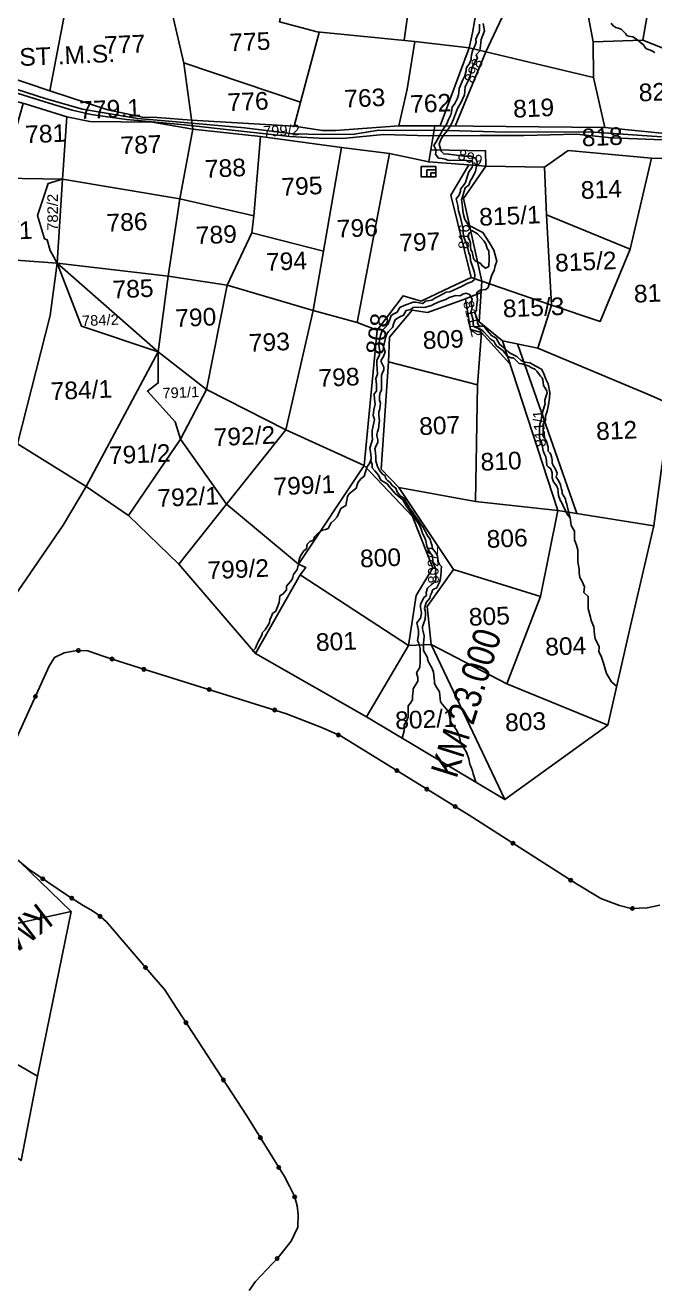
# Model space of a CAD drawing. Header units: inches. Extents: x 304037 to 460575, y 1453943 to 1639883.
# Drawn here: x 328692 to 329611, y 1603326 to 1605168 of the extents above; entities that cross this region are included whole.
import ezdxf

# ---------------------------------------------------------------- set-up
doc = ezdxf.new("R2010")
doc.units = ezdxf.units.IN
doc.header["$MEASUREMENT"] = 0
doc.header["$PDMODE"] = 33
doc.header["$PDSIZE"] = 5
for name, color, linetype in [('cahnige', 6, 'Continuous'), ('NALA', 4, 'Continuous'), ('SQUAREWELL', 5, 'Continuous'), ('SURVEY_BND', 7, 'Continuous'), ('SURVEY_NO', 7, 'Continuous'), ('zz', 7, 'Continuous')]:
    doc.layers.add(name, color=color, linetype=linetype)
doc.layers.add('ROAD', color=1, linetype='Continuous', lineweight=25)
doc.styles.add('ARIALN', font='ARIALN.TTF')
doc.styles.get("Standard").update_dxf_attribs({"font": 'arial.ttf'})

# ---------------------------------------------------------------- blocks, each defined once
blk = doc.blocks.new('KALUVOYA')
at = {"layer": 'NALA', "linetype": 'ByBlock'}
for points in [[(-39.91, 154.34), (-39.74, 153.28), (-40.19, 152.07), (-40.25, 151.59), (-40.41, 150.48), (-40.92, 149.89), (-40.72, 149.41), (-41.31, 148.52), (-41.53, 147.93), (-41.7, 147.09), (-42.01, 146.28), (-42.48, 145.36), (-42.54, 144.21), (-43.07, 143.1), (-43.54, 142.29), (-44.13, 140.78), (-44.47, 140.03), (-44.96, 139.15), (-45.53, 138.51), (-45.92, 137.86), (-46.13, 137.2), (-45.88, 136.22), (-45.51, 135.83), (-44.82, 135.81), (-42.55, 135.51), (-41.67, 135.5), (-40.92, 135.16), (-40.77, 134.6), (-41, 133.38), (-41.36, 132.57), (-41.77, 131.99), (-41.96, 131.42), (-42.45, 131.03), (-42.8, 129.91), (-42.96, 129.32), (-42.9, 128.75), (-42.82, 128.28), (-42.76, 127.44), (-42.51, 126.54), (-41.98, 125.72), (-39.94, 124.72), (-39, 123.23), (-38.4, 122.17), (-37.97, 120.62), (-38.18, 119.97), (-38.34, 119.33), (-38.65, 118.7), (-39.2, 116.9), (-39.53, 116.62), (-40.33, 116.51), (-40.78, 116.21), (-40.71, 115.17), (-40.8, 114.51), (-40.84, 114.02), (-40.82, 113.7), (-41.1, 113.29), (-40.72, 112.3), (-40.7, 111.91), (-40.53, 111.46), (-39.76, 111.35), (-39.31, 110.82), (-38.72, 110.08), (-38.06, 109.73), (-37.57, 108.85), (-36.77, 108.2), (-36.32, 107.77), (-36.06, 107.61), (-35.11, 107.1), (-34.51, 106.53), (-33.96, 106.33), (-33.26, 106.23), (-32.42, 105.76), (-31.61, 105.31), (-31.35, 104.79), (-31.02, 103.91), (-30.65, 103.23), (-30.42, 102.02), (-30.48, 101.22), (-30.61, 100.26), (-30.79, 99.37), (-30.98, 98.81)], [(-40.46, 154.26), (-40.44, 153.38), (-40.51, 153.04), (-40.69, 152.78), (-40.96, 152.09), (-40.9, 151.68), (-41.12, 151.14), (-41.37, 150.62), (-41.55, 149.87), (-41.64, 149.51), (-41.6, 149.21), (-41.91, 148.58), (-42.14, 148.28), (-42.33, 147.97), (-42.35, 147.6), (-42.53, 146.9), (-42.8, 146.34), (-43.31, 145.1), (-43.38, 144.49), (-43.41, 144.2), (-43.56, 143.76), (-43.93, 142.99), (-44.3, 142.47), (-44.39, 141.77), (-44.52, 141.39), (-44.82, 140.74), (-45.06, 140.09), (-45.06, 140.09), (-45.06, 140.09)], [(-21.74, 154.39), (-21.51, 154.07), (-21.11, 153.77), (-20.77, 153.68), (-20.33, 153.53), (-19.69, 152.87), (-19.52, 152.65), (-19.3, 152.53), (-18.68, 152.44), (-18.43, 152.31), (-18.1, 152.08), (-17.9, 151.89), (-17.13, 151.3), (-17.05, 151.07), (-16.77, 150.74), (-16.6, 150.69), (-16.16, 150.59), (-15.81, 150.4), (-15.56, 150.21)], [(-45.06, 140.09), (-45.68, 139.2), (-45.97, 138.62), (-46.28, 138.07), (-46.55, 137.63), (-46.9, 137.04), (-46.58, 136.39), (-46.62, 136.07), (-46.69, 135.8), (-46.55, 135.61), (-46.31, 135.29), (-46.23, 135.24), (-45.79, 135.18), (-45.32, 135.1), (-44.93, 134.95), (-42.33, 134.91), (-41.58, 134.85), (-41.43, 134.82), (-41.37, 134.37), (-41.48, 133.96), (-41.97, 133.21), (-42.24, 132.42), (-42.4, 131.77), (-42.6, 131.48), (-43.13, 130.82), (-43.14, 130.55), (-43.29, 130.01), (-43.72, 129.48), (-43.5, 128.51), (-43.38, 127.78), (-43.13, 126.8), (-42.76, 125.13), (-42.72, 124.67), (-42.63, 124.05), (-42.19, 122.83), (-41.95, 121.81), (-41.75, 121.37), (-41.71, 120.74), (-41.16, 119.18), (-41.1, 118.71), (-41.12, 118.05), (-41.51, 117.69), (-42.07, 117.53), (-42.97, 117.03), (-44.62, 116.28), (-45.15, 116.22), (-46.11, 115.71), (-46.74, 115.38), (-47.16, 115.12), (-48.1, 114.97), (-48.47, 114.62), (-49.49, 114.81), (-49.85, 114.79), (-51.09, 114.32), (-51.7, 114.06), (-52.1, 113.37), (-52.58, 113.16), (-52.97, 112.9), (-53.2, 112.19), (-53.44, 111.66), (-53.78, 111.23), (-54.22, 110.79), (-54.46, 110.08), (-54.68, 108.81), (-54.62, 108.1), (-54.55, 107.94), (-54.6, 107.35), (-54.8, 106.9), (-54.98, 106.59), (-54.99, 106.07), (-54.94, 105.36), (-54.89, 104.59), (-55.11, 103.98), (-55.04, 103.13), (-55.01, 102.76), (-55.02, 102.2), (-55.34, 101.8), (-55.32, 101.07), (-55.22, 100.34), (-55.39, 99.56), (-55.5, 98.72), (-55.32, 98.16), (-55.39, 97.68), (-55.63, 96.62), (-55.65, 95.88), (-55.59, 95.33), (-55.96, 94.11), (-55.84, 93.32), (-55.79, 92.6), (-56.03, 91.92), (-56.34, 91.52), (-56.75, 90.13), (-57.27, 89.69), (-57.66, 89.19), (-57.92, 88.42), (-58.87, 87.63), (-59.15, 87.24), (-59.34, 85.97), (-60.05, 85.53), (-60.42, 84.78), (-60.59, 84.35), (-60.98, 83.92), (-61.45, 83.52), (-61.88, 82.72), (-62.26, 82.55), (-62.71, 82.48), (-63.44, 81.9), (-63.81, 81.52), (-63.95, 81.07), (-63.95, 81.07), (-64.45, 80.85), (-64.83, 80.49), (-64.95, 79.83), (-65.3, 79.53), (-65.81, 78.82), (-65.97, 78.3), (-66.09, 77.63), (-66.28, 76.9), (-66.8, 76.18), (-66.86, 75.8), (-66.98, 75.47), (-67.5, 74.85), (-67.78, 74.55), (-67.78, 74.02), (-68.23, 73.43), (-68.71, 73.14), (-68.83, 72.23), (-69.03, 71.61), (-69.29, 70.97), (-69.78, 70.63), (-69.96, 70.15), (-70.12, 69.79), (-70.19, 69.33), (-70.81, 68.35), (-71.2, 67.91), (-71.24, 67.74), (-71.32, 67.49), (-71.68, 66.81), (-72.03, 66.11), (-72.18, 65.75), (-72.61, 65.26)], [(-41.85, 124.63), (-41.49, 125), (-40.69, 124.49), (-39.79, 123.5), (-39.5, 123.1), (-39.34, 122.43), (-39.11, 122.12), (-39.03, 120.91), (-39.11, 119.88), (-39.56, 119.63), (-40.01, 119.95), (-40.32, 120.33), (-40.98, 120.65), (-41.26, 121.02), (-41.48, 121.97), (-41.64, 122.24), (-41.72, 122.68), (-41.71, 123.18), (-41.86, 123.65), (-42.02, 123.98), (-42.01, 124.32), (-41.85, 124.63)], [(-40.9, 46.73), (-41.12, 47.49), (-41.27, 47.94), (-41.38, 48.35), (-41.51, 48.75), (-41.76, 49.29), (-41.91, 50.08), (-42.21, 50.98), (-42.56, 51.52), (-43.07, 52.43), (-43.26, 53.34), (-43.6, 54.07), (-43.94, 54.54), (-44.26, 54.95), (-44.47, 55.32), (-44.61, 55.8), (-44.78, 56.72), (-45.05, 57.09), (-45.65, 57.74), (-45.92, 58.13), (-46.08, 59.54), (-46.48, 60.23), (-46.75, 60.75), (-46.75, 61.09), (-46.89, 62.35), (-47.09, 62.87), (-47.52, 63.64), (-47.69, 63.91), (-47.75, 64.22), (-47.75, 64.42), (-48.31, 65.41), (-48.34, 66.21), (-48.32, 66.58), (-48.29, 66.79), (-48.23, 67.5), (-48.38, 68.12), (-48.47, 68.49), (-48.48, 68.81), (-48.45, 68.93), (-48.35, 69.18), (-48.11, 69.85), (-48.09, 70.09), (-48.07, 70.38), (-48.07, 70.78), (-48.12, 71.08), (-48.2, 71.35), (-47.95, 72.22), (-47.46, 72.86), (-47.32, 73.24), (-47.16, 73.65), (-47.08, 73.98), (-46.83, 74.14), (-46.5, 74.26), (-46.07, 75.12), (-45.92, 75.64), (-45.9, 76.16), (-45.84, 76.52), (-45.82, 76.84), (-45.79, 77.31), (-46.06, 77.63), (-46.26, 78.03), (-46.29, 78.49), (-46.33, 78.78), (-46.56, 79.21), (-46.71, 79.46), (-47.05, 79.88), (-47.18, 80.4), (-47.3, 80.78), (-47.41, 81.19), (-47.72, 81.63), (-48.21, 82.52), (-48.42, 82.93), (-48.66, 83.23), (-48.83, 83.46), (-48.97, 83.7), (-49.58, 84.57), (-49.89, 85.1), (-50.28, 85.53), (-50.53, 86), (-51.13, 87.01), (-51.68, 87.4), (-52.07, 87.9), (-52.26, 88.43), (-52.77, 88.82), (-53.09, 89.22), (-53.44, 89.54), (-53.67, 89.75), (-53.77, 90.18), (-54.21, 90.48), (-54.58, 90.94), (-54.72, 91.21), (-54.88, 91.52), (-55.12, 92.31), (-55.13, 92.83), (-55.14, 93.48), (-55.26, 93.99), (-55.07, 94.47), (-54.85, 94.92), (-54.83, 95.31), (-54.99, 95.83), (-54.99, 96.02), (-54.9, 96.4), (-54.72, 96.85), (-54.7, 97.24), (-54.69, 97.48), (-54.59, 97.96), (-54.62, 98.3), (-54.67, 98.82), (-54.67, 99.26), (-54.61, 99.51), (-54.57, 99.74), (-54.45, 100.51), (-54.58, 100.9), (-54.58, 101.48), (-54.48, 101.97), (-54.3, 102.36), (-54.3, 103.29), (-54.3, 103.84), (-54.3, 104.4), (-54.19, 104.83), (-53.99, 105.19), (-53.99, 105.58), (-54.35, 106.33), (-54.35, 106.59), (-54.02, 107.11), (-53.79, 107.78), (-54.05, 108.47), (-53.83, 109.33), (-53.69, 109.9), (-53.55, 110.34), (-53.33, 110.66), (-52.75, 111.24), (-52.55, 111.85), (-52.37, 112.31), (-52.18, 112.45), (-51.74, 112.72), (-51.19, 112.96), (-50.8, 113.64), (-50.37, 113.71), (-50.12, 113.82), (-49.83, 114.06), (-49.01, 114.11), (-48.38, 114.05), (-48.07, 114.09), (-47.23, 114.32), (-46.91, 114.53), (-46.37, 114.77), (-45.9, 114.95), (-45.19, 115.2), (-44.72, 115.49), (-43.79, 115.74), (-43.2, 115.71), (-43.04, 115.79), (-42.8, 115.93), (-42.3, 116.08), (-41.85, 115.89), (-41.74, 115.76), (-41.48, 115.24), (-41.58, 114.64), (-41.44, 114.27), (-41.51, 113.79), (-41.66, 113.38), (-41.46, 112.8), (-41.33, 112.27), (-41.3, 111.66), (-41.23, 111.38), (-40.85, 111.16), (-40.52, 111.09), (-40.15, 110.91), (-39.81, 110.59), (-39.33, 110.08), (-38.85, 109.57), (-38.36, 109.29), (-38.17, 108.91), (-38, 108.64), (-37.08, 107.98), (-36.81, 107.63), (-36.47, 107.18), (-35.94, 106.93), (-35.61, 106.92), (-35.23, 106.54), (-34.99, 106.32), (-34.79, 106.14), (-34.38, 106.09), (-34.38, 106.09), (-33.37, 105.75), (-33.12, 105.56), (-32.89, 105.45), (-32.58, 105.32), (-32.27, 105.05), (-31.91, 104.54), (-31.75, 104.35), (-31.51, 104.08), (-31.44, 103.81), (-31.38, 103.49), (-31.32, 102.99), (-30.85, 102.27), (-30.83, 101.95), (-30.95, 101.54), (-31.13, 100.94), (-31.12, 100.63), (-31.07, 100.42), (-31.47, 99.21), (-31.61, 98.45), (-31.7, 97.88), (-31.85, 97.58), (-31.88, 96.91), (-31.9, 96.02), (-31.89, 95.48), (-31.59, 94.99), (-31.47, 94.29), (-31.39, 93.76), (-31.19, 93.29), (-31.01, 92.9), (-30.89, 92.28), (-30.84, 91.65), (-30.64, 91.45), (-30.3, 91.19), (-30.1, 90.61), (-30.11, 89.93), (-29.92, 89.36), (-29.42, 88.74), (-29.29, 88.33), (-29.21, 87.39), (-28.98, 86.87), (-28.84, 86.55), (-28.71, 86.39), (-28.58, 86.04), (-27.95, 84.76), (-27.55, 84.25)], [(-20.9, 60.32), (-21.66, 61.01), (-22.34, 62.15), (-22.82, 63.77), (-23.09, 64.5), (-23.43, 65.3), (-23.41, 65.97), (-23.79, 66.75), (-23.99, 67.07), (-24.09, 67.68), (-24.16, 68.77), (-24.52, 69.69), (-24.62, 70.18), (-24.96, 71.32), (-24.96, 73.1), (-25.57, 73.65), (-25.47, 74.45), (-25.86, 75.33), (-26.15, 75.76), (-26.27, 76.46), (-26.27, 76.95), (-26.44, 77.98), (-26.44, 78.56), (-26.42, 79.7), (-26.63, 80.35), (-26.93, 81.13), (-26.9, 81.9), (-26.9, 82.37), (-27.39, 83.14), (-27.43, 83.55), (-27.55, 84.25), (-27.9, 85.69), (-28, 86.18), (-28.14, 86.54), (-28.19, 86.93), (-28.68, 87.69), (-28.68, 88.04), (-28.76, 88.32), (-28.84, 88.67), (-28.92, 88.92), (-29.2, 89.52), (-29.54, 90.02), (-29.4, 90.57), (-29.64, 91.12), (-29.78, 91.37), (-29.96, 91.68), (-30.09, 92.03), (-30.08, 92.45), (-30.2, 92.88), (-30.3, 93.22), (-30.44, 93.46), (-30.66, 93.71), (-30.67, 94.25), (-30.79, 94.75), (-30.87, 95.02), (-31.42, 95.92), (-31.38, 96.22), (-31.37, 96.74), (-31.37, 97.2), (-31.37, 97.54), (-31.03, 98.03), (-31.02, 98.48), (-31.02, 98.73), (-30.98, 98.81)], [(-51.37, 52.98), (-51.07, 54.01), (-51.06, 54.91), (-50.79, 55.27), (-50.61, 55.76), (-50.5, 55.97), (-50.49, 56.44), (-50.52, 57.12), (-50.52, 57.59), (-50.21, 57.92), (-49.9, 58.43), (-49.87, 58.96), (-49.79, 59.69), (-49.77, 59.98), (-49.14, 61.08), (-49.14, 61.6), (-49.3, 62.23), (-48.95, 62.86), (-48.84, 63.06), (-48.81, 63.81), (-48.78, 64.2), (-48.82, 64.61), (-48.81, 65.09), (-48.81, 65.7), (-48.98, 66.47), (-49.17, 66.83), (-49.04, 67.62), (-49.04, 68.23), (-49.2, 68.89), (-49.28, 69.34), (-48.75, 69.99), (-48.63, 70.71), (-48.78, 71.55), (-48.75, 71.95), (-48.27, 72.91), (-47.92, 73.23), (-47.96, 73.63), (-47.77, 74.24), (-47.2, 74.79), (-46.85, 75.06), (-46.62, 75.33), (-46.56, 75.85), (-46.62, 76.45), (-46.6, 76.92), (-46.81, 77.54), (-47, 77.89), (-47, 78.08), (-47.08, 78.85), (-47.48, 79.4), (-47.87, 80.2), (-48.02, 80.96), (-48.14, 81.38), (-48.44, 81.89), (-48.73, 82.76), (-48.94, 83.26), (-50.81, 85.94), (-51.27, 86.78), (-52.37, 87.68), (-52.95, 88.34), (-53.18, 88.63), (-53.52, 89.07), (-54.4, 89.58), (-54.75, 90.29), (-55.24, 90.9), (-55.63, 91.33), (-55.63, 91.8), (-55.85, 92.44)]]:
    blk.add_lwpolyline(points, dxfattribs=at)
at = {"layer": 'ROAD', "linetype": 'ByBlock'}
for points in [[(-14.44, 137.84), (-21.7, 138.14), (-26.65, 138.64), (-34.13, 138.46), (-40.36, 138.46), (-47.61, 138.41), (-54.07, 138.58), (-59.41, 138.04), (-62.38, 138.01), (-67.32, 138.28), (-75.09, 139.16), (-82.28, 139.95), (-87.87, 140.45), (-90.53, 140.67), (-95.55, 141.41), (-98.24, 142.01), (-101.51, 143.01), (-105.87, 144.39), (-109.41, 145.46), (-113.14, 146.67), (-116.36, 147.79)], [(-116.22, 148.14), (-112.45, 147.09), (-109.65, 146.1), (-107.51, 145.42), (-101.92, 143.63), (-96.76, 142.13), (-88.97, 140.82), (-83.4, 140.36), (-73.77, 139.51), (-66.88, 138.69), (-62.64, 138.59), (-58.2, 138.61), (-54.73, 139.18), (-44.96, 139.15), (-36.56, 138.94), (-24.83, 138.96), (-14.61, 138.26)]]:
    blk.add_lwpolyline(points, dxfattribs=at)
at = {"layer": 'SQUAREWELL', "linetype": 'ByBlock'}
for points in [[(-48.7, 134.03), (-46.64, 134.03), (-46.64, 132.57), (-48.7, 132.57)], [(-47.89, 133.56), (-46.64, 133.56), (-46.64, 132.57), (-47.89, 132.57)], [(-47.34, 133.14), (-46.64, 133.14), (-46.64, 132.57), (-47.34, 132.57)]]:
    blk.add_lwpolyline(points, close=True, dxfattribs=at)
at = {"layer": 'SURVEY_BND', "linetype": 'ByBlock'}
for points in [[(-27.4, 174.46), (-27.58, 175.5), (-31.86, 175.09), (-36.71, 175.39), (-37.16, 179.62), (-39.53, 180.49), (-38.63, 175.14), (-39.31, 167.1), (-40.11, 160.62), (-41.41, 153.02), (-41.89, 150.87), (-46, 139.8), (-51.88, 139.8), (-50.7, 145.01), (-49.6, 151.8), (-41.89, 150.87)], [(-41.89, 150.87), (-39.55, 150.34), (-36.09, 157.68), (-35.91, 165.23), (-36.09, 171.42), (-36.71, 175.39)], [(-101.39, 144.75), (-113.89, 148.95), (-111.93, 160.81), (-110.46, 169.42)], [(-49.6, 151.8), (-63.48, 153.14), (-68.82, 154.56), (-66.37, 167.71), (-49.61, 162.82), (-51.11, 151.95)], [(-6.28, 147.63), (-17.25, 151.97), (-24.32, 151.74), (-25.45, 157.79), (-29.79, 162.48), (-26.87, 166.29), (-15.03, 164.62), (-17.25, 151.97)], [(-81.3, 140.61), (-86.15, 140.97), (-88.27, 141.01), (-93.19, 142.07), (-101.39, 144.75), (-98.58, 159.58)], [(-84.52, 157.86), (-82.39, 148.7), (-81.12, 139.31)], [(-82.39, 148.71), (-65.81, 143.17), (-63.17, 153.06)], [(-39.55, 150.34), (-24.26, 146.71), (-24.32, 151.74)], [(-43.9, 139.78), (-39.55, 150.34)], [(-114.04, 121.3), (-112.71, 134.13), (-118.8, 140.66), (-117.05, 146.09), (-104.9, 142.88), (-99, 141.08), (-99.6, 132.22), (-108.14, 132.35), (-105.19, 142.96)], [(-24.26, 146.71), (-22.67, 139.58), (-46, 139.8)], [(-51.88, 139.8), (-60.84, 139.16), (-62.69, 139.14), (-66.71, 139.76), (-65.81, 143.17)], [(-99.6, 132.22), (-82.96, 129.46), (-81.12, 139.31), (-86.84, 140.31), (-95.71, 140.41), (-99, 141.08)], [(-66.71, 139.76), (-81.3, 140.61)], [(-53.19, 135.91), (-47.62, 134.71), (-46.76, 139.8)], [(-100.32, 120.3), (-84.6, 118.47), (-82.96, 129.46), (-72.44, 127.06), (-71.51, 138.3), (-81.12, 139.31)], [(-71.51, 138.3), (-59.99, 136.74), (-62.55, 122.02), (-72.72, 124.61), (-72.44, 127.06)], [(-22.67, 139.58), (-8.93, 138.23)], [(-64.01, 113.64), (-57.78, 111.92), (-53.19, 135.91), (-59.99, 136.74)], [(-47.62, 134.71), (-39.53, 134.12), (-39.57, 136.3), (-47.33, 136.43)], [(-39.53, 134.12), (-31.19, 133.98), (-27.86, 136.33), (-16.01, 135.25), (-19.03, 122.34), (-30.92, 127.22), (-31.19, 133.98)], [(-30.18, 114.38), (-41.6, 118.31), (-44.49, 129.98), (-41.92, 134.3)], [(-16.01, 135.25), (-8.77, 135.12)], [(-39.53, 134.12), (-42.68, 129.53), (-40.07, 117.78), (-40.48, 112.05), (-37.17, 109.33), (-32.14, 108.3), (-30.18, 114.38)], [(-114.04, 121.3), (-100.32, 120.3), (-99.6, 132.22)], [(-100.32, 120.3), (-101.33, 122.1), (-101.78, 123.63), (-102.16, 123.77), (-103.12, 127.07), (-101.61, 131.63), (-99.6, 132.22)], [(-30.92, 127.22), (-30.18, 114.38), (-23.29, 112.09), (-19.03, 122.34)], [(-72.72, 124.61), (-76.23, 117.19), (-84.6, 118.47)], [(-76.23, 117.19), (-64.01, 113.64), (-62.55, 122.02)], [(-105.94, 94.71), (-101.31, 112.87), (-100.32, 120.3), (-85.99, 107.75)], [(-85.99, 107.75), (-96.9, 111.39), (-100.32, 120.3)], [(-32.14, 108.3), (-16.1, 101.62), (-13.35, 100.37), (-10.68, 119.99)], [(-85.99, 107.75), (-84.6, 118.47)], [(-54.95, 110.85), (-51.26, 115.73), (-48.68, 114.95), (-45.43, 116.5), (-41.6, 118.31)], [(-76.23, 117.19), (-79.13, 102.4), (-67.86, 96.68)], [(-42.39, 115.3), (-47.79, 113.33), (-49.95, 113.7), (-53.17, 109.84), (-53.33, 106.34), (-40.7, 103.08)], [(-40.11, 110.54), (-41.71, 110.92), (-42.39, 115.3), (-40.19, 116.21)], [(-67.86, 96.68), (-64.01, 113.64)], [(-66.09, 77.63), (-76.29, 86.15), (-67.86, 96.68), (-56.76, 91.65), (-54.95, 110.85), (-57.78, 111.92)], [(-29.3, 85.27), (-40.97, 86.57), (-40.7, 103.08), (-40.11, 110.54), (-36.11, 106.09)], [(-13.35, 100.37), (-15.66, 83.12), (-29.3, 85.27), (-37.17, 109.33)], [(-85.99, 107.75), (-96.22, 88.64), (-90.21, 84.52)], [(-83.07, 77.62), (-90.21, 84.52), (-82.81, 95.36), (-83.58, 97.82), (-87.53, 102.16), (-85.99, 103.34), (-85.99, 107.75), (-79.13, 102.4)], [(-35.04, 108.89), (-26.59, 84.84)], [(-53.33, 106.34), (-54.35, 91.15), (-51.84, 88.51), (-40.97, 86.57)], [(-121.63, 50.86), (-99.46, 83.15), (-96.22, 88.64), (-105.94, 94.71), (-116.14, 102.15)], [(-79.13, 102.4), (-82.81, 95.36), (-76.29, 86.15), (-83.07, 77.62), (-72.16, 64.96)], [(-56.41, 55.99), (-72.16, 64.96), (-65.85, 76.15), (-50.48, 66.13), (-49.36, 73.2), (-47.03, 77.14), (-49.91, 84.4), (-56.76, 91.65), (-66.09, 77.63), (-65.04, 77.19), (-65.85, 76.15)], [(-51.84, 88.51), (-44.1, 76.9), (-31.73, 73.1), (-29.3, 85.27)], [(-31.73, 73.1), (-36.52, 60.68), (-22.15, 54.85), (-18.94, 68.92), (-15.66, 83.12)], [(-36.78, 44.27), (-47.22, 66.25), (-47.81, 71.66), (-44.1, 76.9)], [(-36.52, 60.68), (-47.22, 66.25), (-50.48, 66.13), (-56.41, 55.99), (-36.78, 44.27), (-22.15, 54.85)], [(-98.3, 28.39), (-121.63, 50.86)], [(-130.25, 20.74), (-103.05, 5.02), (-98.3, 28.39), (-115.32, 24.64)], [(-140.02, 2.66), (-134.79, 1.5), (-128.13, 0.08), (-129.12, 8.69), (-122.23, 4.2), (-116.55, 0.54), (-109.66, -4.03), (-105.39, -6.95), (-103.05, 5.02)]]:
    blk.add_lwpolyline(points, dxfattribs=at)
at = {"layer": 'SURVEY_NO', "linetype": 'ByBlock'}
for s, height, rotation, p in [('777', 2.5, 2.5039, (-93.63, 149.98)), ('775', 2.5, 2.5039, (-75.88, 150.36)), ('41 ST .M.S.', 2.5, 2.5039, (-110.52, 148.05)), ('898', 1.5, 66.5041, (-41.28, 145.73)), ('763', 2.5, 2.5039, (-59.57, 142.39)), ('821', 2.5, 2.5039, (-17.79, 143.29)), ('779.1', 2.5, 2.5039, (-97.16, 140.75)), ('776', 2.5, 2.5039, (-76.13, 141.89)), ('762', 2.5, 2.5039, (-50.22, 141.64)), ('819', 2.5, 2.5039, (-35.61, 140.98)), ('781', 2.5, 2.5039, (-104.84, 137.3)), ('799/2', 1.5, 2.5039, (-71.12, 138.27)), ('818', 2.5, 2.5039, (-25.87, 136.91)), ('787', 2.5, 2.5039, (-91.31, 135.75)), ('899', 1.5, 342.1756, (-43.64, 135.14)), ('788', 2.5, 2.5039, (-79.34, 132.43)), ('795', 2.5, 2.5039, (-68.48, 129.89)), ('814', 2.5, 2.5039, (-26, 129.45)), ('782/2', 1.5, 90.1153, (-100.24, 124.9)), ('786', 2.5, 2.5039, (-93.3, 124.77)), ('815/1', 2.5, 2.5039, (-40.42, 125.64)), ('782/1', 2.5, 2.5039, (-112.51, 123.4)), ('789', 2.5, 2.5039, (-80.62, 122.99)), ('796', 2.5, 2.5039, (-60.61, 123.95)), ('816', 1.5, 88.65, (-41.91, 122.34)), ('797', 2.5, 2.5039, (-51.75, 121.98)), ('794', 2.5, 2.5039, (-70.66, 119.23)), ('815/2', 2.5, 2.5039, (-29.65, 119.15)), ('785', 2.5, 2.5039, (-92.44, 115.31)), ('813', 2.5, 2.5039, (-18.46, 114.76)), ('811/2', 1.5, 284.2446, (-42.77, 114.83)), ('815/3', 2.5, 2.5039, (-37.05, 112.65)), ('784/2', 1.5, 2.5039, (-96.8, 111.37)), ('790', 2.5, 2.5039, (-83.53, 111.26)), ('808', 2.5, 82.096, (-54.08, 107.26)), ('793', 2.5, 2.5039, (-73.09, 107.76)), ('809', 2.5, 2.5039, (-48.41, 108.15)), ('798', 2.5, 2.5039, (-63.2, 102.78)), ('784/1', 2.5, 2.5039, (-101.21, 100.89)), ('791/1', 1.5, 2.5039, (-85.38, 101.12)), ('807', 2.5, 2.5039, (-48.91, 95.95)), ('811/1', 1.5, 94.6274, (-30.96, 94.33)), ('792/2', 2.5, 2.5039, (-78.07, 94.37)), ('812', 2.5, 2.5039, (-23.81, 95.27)), ('791/2', 2.5, 2.5039, (-92.92, 91.8)), ('810', 2.5, 2.5039, (-40.2, 90.9)), ('799/1', 2.5, 2.5039, (-69.58, 87.39)), ('792/1', 2.5, 2.5039, (-86.05, 85.75)), ('806', 2.5, 2.5039, (-39.33, 79.96)), ('800', 2.5, 2.5039, (-57.3, 77.18)), ('802/2', 1.5, 91.4321, (-46.16, 74.92)), ('799/2', 2.5, 2.5039, (-78.94, 75.5)), ('805', 2.5, 2.5039, (-41.85, 68.91)), ('801', 2.5, 2.5039, (-63.55, 65.31)), ('804', 2.5, 2.5039, (-31.01, 64.68)), ('802/1', 2.5, 2.5039, (-52.29, 54.24)), ('803', 2.5, 2.5039, (-36.7, 53.95))]:
    blk.add_text(s, height=height, rotation=rotation, dxfattribs=at).set_placement(p)

msp = doc.modelspace()

# ---------------------------------------------------------------- linework, layer by layer
at = {"color": 1}
for p in [(328769.1, 1604256.2), (328769.1, 1604256.2), (328864.7, 1604228.7), (328864.7, 1604228.7), (328960.1, 1604199.1), (328960.1, 1604199.1), (328706.4, 1604189.2), (328706.4, 1604189.2), (329055.6, 1604169.4), (329055.6, 1604169.4), (329148.7, 1604132.9), (329148.7, 1604132.9), (329234.1, 1604081), (329234.1, 1604081), (329319.2, 1604028.6), (329319.2, 1604028.6), (329403.6, 1603974.9), (329403.6, 1603974.9), (328717.2, 1603923.1), (328717.2, 1603923.1), (329487.8, 1603920.9), (329487.8, 1603920.9), (328800.7, 1603868.3), (328800.7, 1603868.3), (329577.9, 1603879.8), (329577.9, 1603879.8), (328867.1, 1603793.7), (328867.1, 1603793.7), (328926.2, 1603713.2), (328926.2, 1603713.2), (328980.9, 1603629.5), (328980.9, 1603629.5), (329034.8, 1603545.3), (329034.8, 1603545.3), (329084.9, 1603458.9), (329084.9, 1603458.9), (329059.2, 1603369), (329059.2, 1603369)]:
    msp.add_point(p, dxfattribs=at)
for p in [(328818.2, 1604243.8), (329277.7, 1604053.9), (328759.4, 1603894.8), (329061.6, 1603501.9)]:
    msp.add_point(p)
at = {"layer": 'zz', "color": 1, "ltscale": 10}
for points in [[(329618, 1603884.8, 0), (329599.4, 1603880.8, 0), (329576, 1603879.7, 0), (329559.2, 1603884.2, 0), (329531.8, 1603894.2, 0), (329496.1, 1603915.6, 0), (329339.7, 1604016, 0), (329152.9, 1604131.1, 0), (329125.7, 1604143.1, 0), (329073.1, 1604164, 0), (328859.6, 1604230.3, 0), (328814.2, 1604245.2, 0), (328806.9, 1604247.5, 0), (328782.8, 1604255.9, 0), (328766.7, 1604256.3, 0), (328748.2, 1604253, 0), (328734.4, 1604246, 0), (328726.3, 1604233.1, 0), (328664.5, 1604097, 0)], [(328680.3, 1603950.5, 0), (328697.2, 1603936.6, 0), (328753, 1603898.8, 0), (328776.2, 1603883.9, 0), (328787.4, 1603878, 0), (328798.4, 1603870.3, 0), (328810.2, 1603860.1, 0), (328879.5, 1603779.3, 0), (328895.2, 1603760.9, 0), (328906.5, 1603743.4, 0), (329015, 1603577.3, 0), (329070.1, 1603488.5, 0), (329077.4, 1603474.5, 0), (329084.6, 1603460, 0), (329088.3, 1603446, 0), (329090.2, 1603433.1, 0), (329089.6, 1603414.7, 0), (329079.6, 1603394.3, 0), (329060.7, 1603370.6, 0), (329027.9, 1603335.3, 0), (329018.3, 1603322.6, 0)]]:
    msp.add_polyline3d(points, dxfattribs=at)

# ---------------------------------------------------------------- block references
at = {"layer": 'SURVEY_NO', "linetype": 'ByBlock', "xscale": 10.28897121464032, "yscale": 10.28897121457703, "zscale": 10.28897121467575, "rotation": 359.9644961035237}
msp.add_blockref('KALUVOYA', (329769.8, 1603582.8), dxfattribs=at)

# ---------------------------------------------------------------- texts
at = {"layer": 'cahnige', "color": 1, "extrusion": (-0.004527, 0.00163, 0.999988), "style": 'ARIALN'}
msp.add_text('KM 23.000', height=40, rotation=72.5961, dxfattribs=at).set_placement((329317.7, 1604068.5, 1123.9))
at = {"layer": 'cahnige', "color": 1, "extrusion": (0.002775, -0.00393, 0.999988), "style": 'ARIALN'}
msp.add_text('KM 22.000', height=40, rotation=217.6308, dxfattribs=at).set_placement((328709.1, 1603880.4, -5390.7))

doc.saveas('drawing.dxf')
